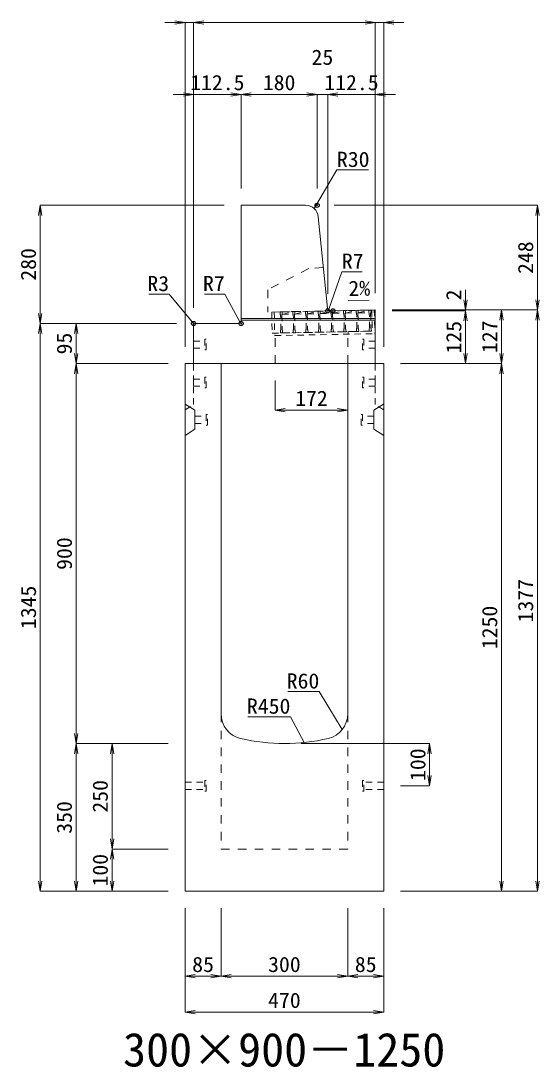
# Model space of a CAD drawing. Units: millimetres at full size; some dimension numbers follow another scale. Extents: x -18734 to 51600, y -18820 to 17820.
# Drawn here: x 19776 to 21003, y 6434 to 8912 of the extents above; entities that cross this region are included whole.
import ezdxf
from ezdxf.enums import TextEntityAlignment as Align

# ---------------------------------------------------------------- set-up
doc = ezdxf.new("R2010")
doc.units = ezdxf.units.MM
doc.header["$LTSCALE"] = 20
doc.header["$PDMODE"] = 32
doc.header["$PDSIZE"] = 10
doc.linetypes.add('USER1', pattern=[2, 1, -1])
doc.linetypes.add('USER2', pattern=[1.35, 0.75, -0.6])
for name, color, linetype, lineweight in [('インサート', 3, 'USER2', 9), ('グレーチング', 7, 'USER2', 5), ('受枠', 3, 'USER2', 9), ('寸法線', 7, 'Continuous', 13), ('引出線', 4, 'Continuous', 13), ('本体', 2, 'Continuous', 13), ('目地', 132, 'Continuous', 5)]:
    doc.layers.add(name, color=color, linetype=linetype, lineweight=lineweight)
doc.layers.add('作業エリア', color=11, linetype='Continuous')
doc.layers.add('文字', color=7, linetype='Continuous')
doc.styles.add('ＭＳ 明朝', font='')
doc.styles.get('ＭＳ 明朝').set_extended_font_data('MS Mincho')

# ---------------------------------------------------------------- blocks, each defined once
blk = doc.blocks.new('open_arrow')
at = {"color": 0, "linetype": 'Continuous', "lineweight": -2}
blk.add_lwpolyline([(7.5, 1.25), (0, 0), (7.5, -1.25)], dxfattribs=at)

msp = doc.modelspace()

# ---------------------------------------------------------------- linework, layer by layer
at = {"layer": 'インサート'}
for p, q in [((20185, 8153.5), (20212, 8153.5)), ((20185, 8153.5), (20185, 8136.5)), ((20215, 8157.5), (20212, 8157.5)), ((20212, 8157.5), (20212, 8132.5)), ((20215, 8132.5), (20215, 8157.5)), ((20585, 8157.5), (20588, 8157.5)), ((20585, 8132.5), (20585, 8157.5)), ((20588, 8157.5), (20588, 8132.5)), ((20615, 8153.5), (20588, 8153.5)), ((20615, 8153.5), (20615, 8136.5)), ((20185, 8136.5), (20212, 8136.5)), ((20212, 8132.5), (20215, 8132.5)), ((20588, 8132.5), (20585, 8132.5)), ((20615, 8136.5), (20588, 8136.5)), ((20185, 8063.5), (20212, 8063.5)), ((20185, 8063.5), (20185, 8046.5)), ((20215, 8067.5), (20212, 8067.5)), ((20212, 8067.5), (20212, 8042.5)), ((20215, 8042.5), (20215, 8067.5)), ((20585, 8067.5), (20588, 8067.5)), ((20585, 8042.5), (20585, 8067.5)), ((20588, 8067.5), (20588, 8042.5)), ((20615, 8063.5), (20588, 8063.5)), ((20615, 8063.5), (20615, 8046.5)), ((20185, 8046.5), (20212, 8046.5)), ((20212, 8042.5), (20215, 8042.5)), ((20588, 8042.5), (20585, 8042.5)), ((20615, 8046.5), (20588, 8046.5)), ((20218.2, 7979.5), (20215.2, 7979.5)), ((20215.2, 7979.5), (20215.2, 7954.5)), ((20218.2, 7954.5), (20218.2, 7979.5)), ((20581.8, 7979.5), (20584.8, 7979.5)), ((20581.8, 7954.5), (20581.8, 7979.5)), ((20584.8, 7979.5), (20584.8, 7954.5)), ((20188.2, 7975.5), (20215.2, 7975.5)), ((20188.2, 7975.5), (20188.2, 7958.5)), ((20188.2, 7958.5), (20215.2, 7958.5)), ((20215.2, 7954.5), (20218.2, 7954.5)), ((20584.8, 7954.5), (20581.8, 7954.5)), ((20611.8, 7975.5), (20584.8, 7975.5)), ((20611.8, 7958.5), (20584.8, 7958.5)), ((20611.8, 7975.5), (20611.8, 7958.5)), ((20215, 7112.5), (20212, 7112.5)), ((20212, 7112.5), (20212, 7087.5)), ((20215, 7087.5), (20215, 7112.5)), ((20588, 7112.5), (20585, 7112.5)), ((20585, 7112.5), (20585, 7087.5)), ((20588, 7087.5), (20588, 7112.5)), ((20165, 7108.5), (20212, 7108.5)), ((20165, 7108.5), (20165, 7091.5)), ((20165, 7091.5), (20212, 7091.5)), ((20212, 7087.5), (20215, 7087.5)), ((20585, 7087.5), (20588, 7087.5)), ((20635, 7108.5), (20588, 7108.5)), ((20635, 7091.5), (20588, 7091.5)), ((20635, 7091.5), (20635, 7108.5))]:
    msp.add_line(p, q, dxfattribs=at)
at = {"layer": 'グレーチング'}
for p, q in [((20389.92, 8222.5), (20604.88, 8226.8)), ((20395.04, 8216.6), (20419.92, 8223.1)), ((20395.04, 8216.6), (20420.04, 8217.1)), ((20425.04, 8217.2), (20449.91, 8223.7)), ((20425.04, 8217.2), (20450.03, 8217.7)), ((20455.03, 8217.8), (20479.91, 8224.3)), ((20455.03, 8217.8), (20480.03, 8218.3)), ((20485.03, 8218.4), (20509.9, 8224.9)), ((20485.03, 8218.4), (20510.02, 8218.9)), ((20515.02, 8219), (20539.89, 8225.5)), ((20515.02, 8219), (20540.01, 8219.5)), ((20545.01, 8219.6), (20569.89, 8226.1)), ((20545.01, 8219.6), (20570.01, 8220.1)), ((20575.01, 8220.2), (20599.88, 8226.7)), ((20575.01, 8220.2), (20600, 8220.7)), ((20390.92, 8172.51), (20605.88, 8176.81))]:
    msp.add_line(p, q, dxfattribs=at)
for points in [[(20389.92, 8222.5), (20394.92, 8222.6), (20395.04, 8216.6), (20394.06, 8215.58), (20394.78, 8179.59), (20395.8, 8178.61), (20395.92, 8172.61), (20390.92, 8172.51), (20390.8, 8178.51), (20391.78, 8179.53), (20391.06, 8215.52), (20390.04, 8216.5)], [(20419.92, 8223.1), (20424.92, 8223.2), (20425.04, 8217.2), (20424.06, 8216.18), (20424.78, 8180.19), (20425.8, 8179.21), (20425.92, 8173.21), (20420.92, 8173.11), (20420.8, 8179.11), (20421.78, 8180.13), (20421.06, 8216.12), (20420.04, 8217.1)], [(20449.91, 8223.7), (20454.91, 8223.8), (20455.03, 8217.8), (20454.05, 8216.78), (20454.77, 8180.79), (20455.79, 8179.81), (20455.91, 8173.81), (20450.91, 8173.71), (20450.79, 8179.71), (20451.77, 8180.73), (20451.05, 8216.72), (20450.03, 8217.7)], [(20479.91, 8224.3), (20484.91, 8224.4), (20485.03, 8218.4), (20484.05, 8217.38), (20484.77, 8181.39), (20485.79, 8180.41), (20485.91, 8174.41), (20480.91, 8174.31), (20480.79, 8180.31), (20481.77, 8181.33), (20481.05, 8217.32), (20480.03, 8218.3)], [(20509.9, 8224.9), (20514.9, 8225), (20515.02, 8219), (20514.04, 8217.98), (20514.76, 8181.99), (20515.78, 8181.01), (20515.9, 8175.01), (20510.9, 8174.91), (20510.78, 8180.91), (20511.76, 8181.93), (20511.04, 8217.92), (20510.02, 8218.9)], [(20539.89, 8225.5), (20544.89, 8225.6), (20545.01, 8219.6), (20544.03, 8218.58), (20544.75, 8182.59), (20545.77, 8181.61), (20545.89, 8175.61), (20540.89, 8175.51), (20540.77, 8181.51), (20541.75, 8182.53), (20541.03, 8218.52), (20540.01, 8219.5)], [(20569.89, 8226.1), (20574.89, 8226.2), (20575.01, 8220.2), (20574.03, 8219.18), (20574.75, 8183.19), (20575.77, 8182.21), (20575.89, 8176.21), (20570.89, 8176.11), (20570.77, 8182.11), (20571.75, 8183.13), (20571.03, 8219.12), (20570.01, 8220.1)], [(20599.88, 8226.7), (20604.88, 8226.8), (20605, 8220.8), (20604.02, 8219.78), (20604.74, 8183.79), (20605.76, 8182.81), (20605.88, 8176.81), (20600.88, 8176.71), (20600.76, 8182.71), (20601.74, 8183.73), (20601.02, 8219.72), (20600, 8220.7)]]:
    msp.add_lwpolyline(points, close=True, dxfattribs=at)
at = {"layer": '作業エリア'}
for p in [(20477.5, 8475), (20502.5, 8225), (20515, 8225), (20185, 8195), (20297.5, 8195)]:
    msp.add_point(p, dxfattribs=at)
at = {"layer": '受枠'}
for p, q in [((20369.93, 8222.1), (20612.88, 8226.96)), ((20612.88, 8226.96), (20614, 8170.97)), ((20369.93, 8222.1), (20370.93, 8172.11)), ((20375.93, 8222.22), (20377.05, 8166.23)), ((20606.88, 8226.84), (20607.88, 8176.85)), ((20370.93, 8172.11), (20607.88, 8176.85)), ((20377.05, 8166.23), (20614, 8170.97)), ((20550.89, 8175.71), (20551.01, 8169.71))]:
    msp.add_line(p, q, dxfattribs=at)
at = {"layer": '寸法線'}
for p, q in [((20233, 8907.69), (20117, 8907.69)), ((20165, 8140), (20165, 8907.69)), ((20185, 8907.69), (20615, 8907.69)), ((20185, 8232), (20185, 8907.69)), ((20185, 8232), (20185, 8907.69)), ((20567, 8907.69), (20683, 8907.69)), ((20615, 8267), (20615, 8907.69)), ((20615, 8267), (20615, 8907.69)), ((20635, 8140), (20635, 8907.69)), ((20137, 8737.69), (20297.5, 8737.69)), ((20185, 8232), (20185, 8737.69)), ((20297.5, 8737.69), (20477.5, 8737.69)), ((20297.5, 8515), (20297.5, 8737.69)), ((20297.5, 8515), (20297.5, 8737.69)), ((20429.5, 8737.69), (20550.5, 8737.69)), ((20477.5, 8515), (20477.5, 8737.69)), ((20477.5, 8515), (20477.5, 8737.69)), ((20502.5, 8265), (20502.5, 8737.69)), ((20502.5, 8737.69), (20663, 8737.69)), ((20502.5, 8265), (20502.5, 8737.69)), ((20615, 8267), (20615, 8737.69)), ((19822.06, 8195), (19822.06, 8475)), ((20257.5, 8475), (19822.06, 8475)), ((20517.5, 8475), (20998.78, 8475)), ((20998.78, 8227), (20998.78, 8475)), ((20828.78, 8177), (20828.78, 8275)), ((20655, 8227), (20998.78, 8227)), ((20655, 8227), (20913.78, 8227)), ((20655, 8227), (20828.78, 8227)), ((20655, 8227), (20998.78, 8227)), ((20913.78, 8100), (20913.78, 8227)), ((20998.78, 8227), (20998.78, 6850)), ((20655, 8225), (20828.78, 8225)), ((20655, 8225), (20828.78, 8225)), ((20828.78, 8100), (20828.78, 8225)), ((19822.06, 6850), (19822.06, 8195)), ((20145, 8195), (19822.06, 8195)), ((20145, 8195), (19822.06, 8195)), ((19907.06, 8100), (19907.06, 8195)), ((20145, 8195), (19907.06, 8195)), ((19907.06, 8100), (19907.06, 7200)), ((20125, 8100), (19907.06, 8100)), ((20125, 8100), (19907.06, 8100)), ((20675, 8100), (20913.78, 8100)), ((20675, 8100), (20913.78, 8100)), ((20675, 8100), (20828.78, 8100)), ((20913.78, 8100), (20913.78, 6850)), ((20378, 8060), (20378, 7989.77)), ((20378, 7989.77), (20550, 7989.77)), ((20125, 7200), (19907.06, 7200)), ((19907.06, 6850), (19907.06, 7200)), ((20125, 7200), (19907.06, 7200)), ((19992.06, 7200), (19992.06, 6950)), ((20125, 7200), (19992.06, 7200)), ((20440, 7200), (20743.78, 7200)), ((20743.78, 7200), (20743.78, 7100)), ((20675, 7100), (20743.78, 7100)), ((20125, 6950), (19992.06, 6950)), ((19992.06, 6950), (19992.06, 6850)), ((20125, 6950), (19992.06, 6950)), ((20125, 6850), (19822.06, 6850)), ((20125, 6850), (19907.06, 6850)), ((20125, 6850), (19992.06, 6850)), ((20675, 6850), (20913.78, 6850)), ((20675, 6850), (20998.78, 6850)), ((20165, 6810), (20165, 6648.84)), ((20165, 6810), (20165, 6563.84)), ((20250, 6810), (20250, 6648.84)), ((20250, 6810), (20250, 6648.84)), ((20550, 6810), (20550, 6648.84)), ((20550, 6810), (20550, 6648.84)), ((20635, 6810), (20635, 6648.84)), ((20635, 6810), (20635, 6563.84)), ((20165, 6648.84), (20250, 6648.84)), ((20250, 6648.84), (20550, 6648.84)), ((20550, 6648.84), (20635, 6648.84)), ((20165, 6563.84), (20635, 6563.84))]:
    msp.add_line(p, q, dxfattribs=at)
at = {"layer": '引出線'}
for points in [[(20470.48, 8467.24), (20524.33, 8558.64), (20599, 8558.64)], [(20504.14, 8226.81), (20536.08, 8317.58), (20584.01, 8317.58)], [(20185.88, 8194.12), (20127.15, 8264.49), (20079.43, 8264.49)], [(20295.45, 8197.05), (20258.75, 8264.49), (20210.82, 8264.49)], [(20552.12, 8249.12), (20600.83, 8250.1), (20552.08, 8249.12)], [(20537.07, 7233.32), (20482.66, 7323.21), (20407.98, 7323.21)], [(20446.44, 7202.4), (20414.22, 7263.55), (20313.21, 7263.55)]]:
    msp.add_lwpolyline(points, dxfattribs=at)
at = {"layer": '本体'}
for p, q in [((20297.5, 8475), (20297.5, 8202)), ((20297.5, 8475), (20450.35, 8475)), ((20480.2, 8447.99), (20501.87, 8231.3)), ((20615, 8227), (20515, 8225)), ((20615, 8227), (20615, 8100)), ((20515, 8225), (20508.83, 8225)), ((20185, 8192), (20185, 8100)), ((20290.5, 8195), (20188, 8195)), ((20165, 8100), (20165, 6850)), ((20165, 8100), (20250, 8100)), ((20185, 8100), (20615, 8100)), ((20250, 8100), (20250, 7270.53)), ((20550, 8100), (20635, 8100)), ((20550, 8100), (20550, 7270.53)), ((20635, 8100), (20635, 6850)), ((20165, 6850), (20635, 6850))]:
    msp.add_line(p, q, dxfattribs=at)
at = {"layer": '本体', "linetype": 'USER1'}
for p, q in [((20492.2, 8328), (20457.5, 8325)), ((20457.5, 8325), (20360.5, 8275)), ((20360.5, 8275), (20360.5, 8221.91)), ((20515, 8225), (20360.5, 8221.91)), ((20378, 8100), (20378, 8172.25)), ((20550, 8100), (20550, 8175.69))]:
    msp.add_line(p, q, dxfattribs=at)
at = {"layer": '本体', "linetype": 'USER2', "lineweight": 9}
for p, q in [((20185, 8003), (20185, 8100)), ((20615, 8003), (20615, 8100)), ((20165, 7990.5), (20185, 8003)), ((20635, 7990.5), (20615, 8003))]:
    msp.add_line(p, q, dxfattribs=at)
at = {"layer": '本体', "lineweight": 9}
for p, q in [((20165, 8004), (20188.2, 7989.5)), ((20188.2, 7989.5), (20188.2, 7944.5)), ((20634.58, 8003.74), (20611.8, 7989.5)), ((20611.8, 7989.5), (20611.8, 7944.5)), ((20188.2, 7944.5), (20165, 7930)), ((20611.8, 7944.5), (20635, 7930))]:
    msp.add_line(p, q, dxfattribs=at)
at = {"layer": '本体', "linetype": 'USER1', "lineweight": 15}
for p, q in [((20250, 7270.53), (20250, 6950)), ((20550, 7270.53), (20550, 6950)), ((20250, 6950), (20550, 6950))]:
    msp.add_line(p, q, dxfattribs=at)
at = {"layer": '本体'}
for centre, radius, start, end in [((20450.35, 8445), 30, 5.71059, 90), ((20508.83, 8232), 7, 185.71059, 270), ((20188, 8192), 3, 90, 180), ((20290.5, 8202), 7, 270, 0), ((20310, 7270.53), 60, 180, 256.65764), ((20490, 7270.53), 60, 283.34236, 0), ((20400, 7650), 450, 256.65764, 283.34236)]:
    msp.add_arc(centre, radius, start, end, dxfattribs=at)
at = {"layer": '目地'}
for p, q in [((20615, 8207), (20297.5, 8207)), ((20615, 8203), (20297.5, 8203))]:
    msp.add_line(p, q, dxfattribs=at)

# ---------------------------------------------------------------- block references
at = {"layer": '寸法線', "xscale": 3.2, "yscale": 3.2}
for p, rotation in [((20165, 8907.69), 180), ((20615, 8907.69), 180), ((20615, 8907.69), 180), ((20185, 8737.69), 180), ((20297.5, 8737.69), 180), ((20477.5, 8737.69), 180), ((20477.5, 8737.69), 180), ((19822.06, 8475), 270), ((20998.78, 8475), 270), ((20828.78, 8227), 90), ((20913.78, 8227), 270), ((20998.78, 8227), 90), ((20998.78, 8227), 270), ((19822.06, 8195), 90), ((20828.78, 8225), 270), ((20828.78, 8225), 270), ((19822.06, 8195), 270), ((19907.06, 8195), 270), ((19907.06, 8100), 90), ((20828.78, 8100), 90), ((20913.78, 8100), 90), ((19907.06, 8100), 270), ((20913.78, 8100), 270), ((20550, 7989.77), 180), ((19907.06, 7200), 90), ((19907.06, 7200), 270), ((19992.06, 7200), 270), ((20743.78, 7200), 270), ((20743.78, 7100), 90), ((19992.06, 6950), 90), ((19992.06, 6950), 270), ((19822.06, 6850), 90), ((19907.06, 6850), 90), ((19992.06, 6850), 90), ((20913.78, 6850), 90), ((20998.78, 6850), 90), ((20250, 6648.84), 180), ((20550, 6648.84), 180), ((20635, 6648.84), 180), ((20635, 6563.84), 180)]:
    msp.add_blockref('open_arrow', p, dxfattribs=dict(at, rotation=rotation))
for p in [(20185, 8907.69), (20185, 8907.69), (20635, 8907.69), (20297.5, 8737.69), (20502.5, 8737.69), (20502.5, 8737.69), (20615, 8737.69), (20378, 7989.77), (20165, 6648.84), (20250, 6648.84), (20550, 6648.84), (20165, 6563.84)]:
    msp.add_blockref('open_arrow', p, dxfattribs=at)
at = {"layer": '引出線', "xscale": 0.0533, "yscale": 0.0533}
for p, rotation in [((20470.48, 8467.24), 59.5), ((20504.14, 8226.81), 70.6), ((20552.12, 8249.12), 1.1), ((20185.88, 8194.12), 129.8), ((20295.45, 8197.05), 118.6), ((20537.07, 7233.32), 121.2), ((20446.44, 7202.4), 117.8)]:
    msp.add_blockref('open_arrow', p, dxfattribs=dict(at, rotation=rotation))

# ---------------------------------------------------------------- texts
at = {"layer": '寸法線', "style": 'ＭＳ 明朝', "width": 1.05}
for s, p in [('25', (20490, 8825.69)), ('112.5', (20241.25, 8765.69)), ('180', (20387.5, 8765.69)), ('112.5', (20558.75, 8765.69)), ('172', (20464, 8017.77)), ('85', (20207.5, 6676.84)), ('300', (20400, 6676.84)), ('85', (20592.5, 6676.84)), ('470', (20400, 6591.84))]:
    msp.add_text(s, height=36.03, dxfattribs=at).set_placement(p, align=Align.MIDDLE_CENTER)
for s, p in [('248', (20970.78, 8351)), ('280', (19794.06, 8335)), ('2', (20800.78, 8262.59)), ('125', (20800.78, 8162.5)), ('127', (20885.78, 8163.5)), ('95', (19879.06, 8147.5)), ('900', (19879.06, 7650)), ('1377', (20970.78, 7538.5)), ('1345', (19794.06, 7522.5)), ('1250', (20885.78, 7475)), ('100', (20715.78, 7150)), ('250', (19964.06, 7075)), ('350', (19879.06, 7025)), ('100', (19964.06, 6900))]:
    msp.add_text(s, height=36.03, rotation=90, dxfattribs=at).set_placement(p, align=Align.MIDDLE_CENTER)
at = {"layer": '引出線', "style": 'ＭＳ 明朝', "width": 1.05}
for s, p in [('R30', (20524.33, 8601.84)), ('R7', (20536.08, 8360.78))]:
    msp.add_text(s, height=36.03, dxfattribs=at).set_placement(p, align=Align.TOP_LEFT)
for s, p in [('R3', (20127.15, 8307.69)), ('R7', (20258.75, 8307.69)), ('R60', (20482.66, 7366.41)), ('R450', (20414.22, 7306.75))]:
    msp.add_text(s, height=36.03, dxfattribs=at).set_placement(p, align=Align.TOP_RIGHT)
msp.add_text('2%', height=36.03, rotation=1.146, dxfattribs=at).set_placement((20551.15, 8296.02), align=Align.TOP_LEFT)
at = {"layer": '文字', "style": 'ＭＳ 明朝'}
msp.add_text('300×900－1250', height=80.06, dxfattribs=at).set_placement((20399.52, 6475.03), align=Align.MIDDLE_CENTER)

doc.saveas('drawing.dxf')
